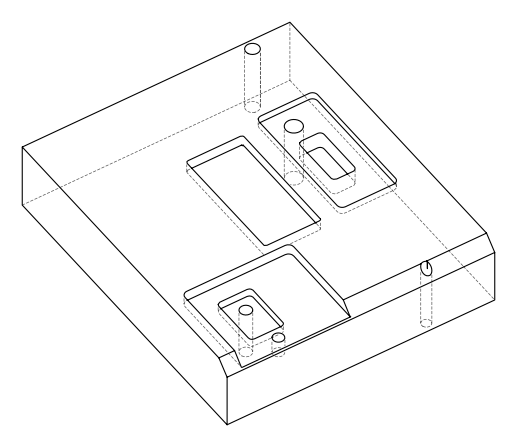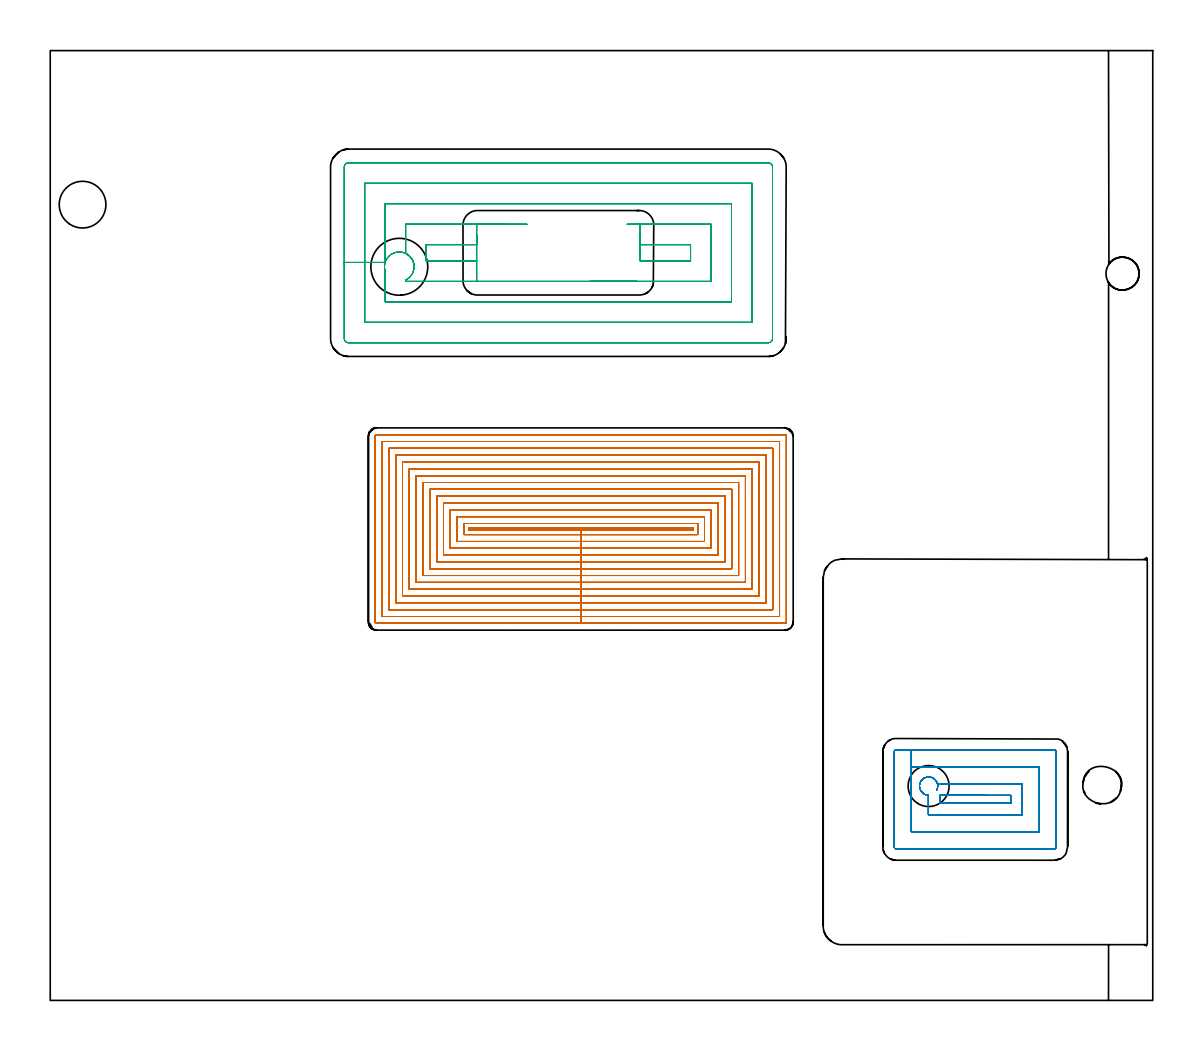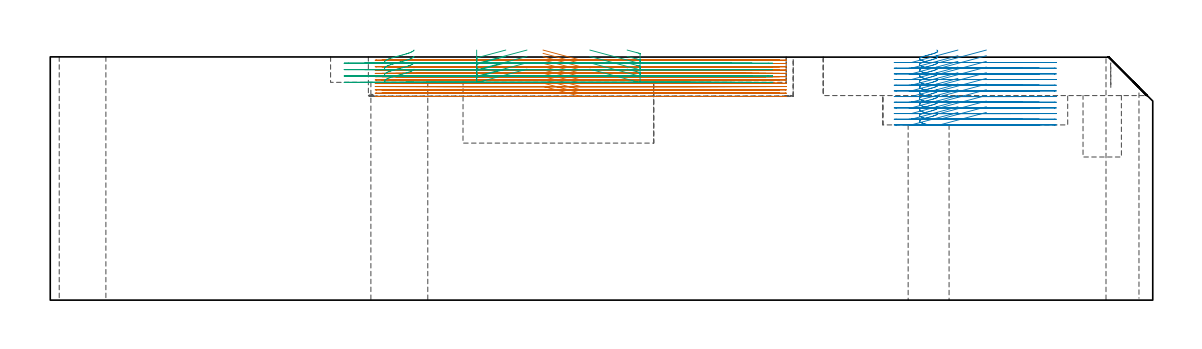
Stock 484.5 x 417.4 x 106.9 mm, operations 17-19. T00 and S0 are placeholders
(PLAN: 20 operations, 17 tool changes, 231.7 min)
(1 SPOT_DRILL | STEP1HOLE_1 | NXT0321_9005460120000 | 0.03 min | 2 mm3)
(2 SPOT_DRILL_1 | STEP1HOLE_2 | NXT0321_9005460120000 | 0.05 min | 182 mm3)
(3 SPOT_DRILL_2 | STEP1POCKET | NXT0321_9005460120000 | 0.03 min | 1841 mm3)
(4 INDEXABLE_INSERT_DRILL_THROUGH_HOLE_FROM_SOLID | STEP1HOLE | NXT0302_021 | 0.4 min | 52409 mm3)
(5 DRILL_BLIND_HOLE_INTO_CENTER | STEP1HOLE_1 | NXT0301_030 | 0.05 min | 216 mm3)
(6 GUN_DRILL_THROUGH_HOLE | STEP1HOLE_1 | UGT0307_001 | 0.51 min | 1904 mm3)
(7 SPADE_DRILL_TO_ENLARGE_THROUGH_HOLE | STEP1HOLE_1 | UGT0306_005 | 0.46 min | 15466 mm3)
(8 DRILL_BLIND_HOLE_INTO_CENTER_1 | STEP1HOLE_2 | NXT0301_058 | 0.06 min | 585 mm3)
(9 GUN_DRILL_THROUGH_HOLE_1 | STEP1HOLE_2 | UGT0307_005 | 0.52 min | 5085 mm3)
(10 DRILL_TO_ENLARGE_THROUGH_HOLE | STEP1HOLE_2 | NXT0301_101 | 0.45 min | 8279 mm3)
(11 DRILL_TO_ENLARGE_THROUGH_HOLE_1 | STEP1HOLE_2 | UGT0301_050 | 0.47 min | 21081 mm3)
(12 INDEXABLE_INSERT_DRILL_THROUGH_HOLE_FROM_SOLID_1 | STEP1HOLE_3 | NXT0302_007 | 0.33 min | 27146 mm3)
(13 DRILL_BLIND_HOLE_INTO_CENTER_2 | STEP1POCKET | NXT0301_128 | 0.12 min | 2990 mm3)
(14 MILL_ROUGH_BLIND_HOLE_CONTOUR | STEP1POCKET | NXT0201_013 | Spiral | 0.88 min | 5017 mm3)
(15 AREA_MILL | FG_CHAMFER_SURFACE | UGT0205_001 | 15.93 min | 71879 mm3)
(16 MILL_RECTANGULAR_POCKET | POCKET_RECTANGULAR_STRAIGHT | NXT0201_013 | Follow Part, ap 2.5, ae 75% | 15.98 min | 116583 mm3)
(17 MILL_RECTANGULAR_POCKET_1 | POCKET_RECTANGULAR_STRAIGHT_1 | UGT0201_084 | Follow Part, ap 1.5, ae 75% | 131.37 min | 288482 mm3)
(18 MILL_RECTANGULAR_POCKET_2 | POCKET_RECTANGULAR_STRAIGHT_2 | NXT0201_013 | Follow Part, ap 2.5, ae 75% | 16.98 min | 121421 mm3)
(19 MILL_RECTANGULAR_POCKET_3 | POCKET_RECTANGULAR_STRAIGHT_3 | NXT0201_011 | Follow Part, ap 3, ae 75% | 16.3 min | 163762 mm3)
(20 MILL_SLOT | SLOT_PARTIAL_RECTANGULAR | UGT0201_133 | Follow Part, ap 3.75, ae 75% | 30.75 min | 313902 mm3)
(TOOL NXT0321_9005460120000 | NC Spot Drill, 142deg, 12mm, Carbide, Uncoated | D12 PA142 FL30 Z2)
(TOOL NXT0302_021 | Index. Insert Drill 25mm [880-D2500L25-05] | D25 PA176 FL125 Z2)
(TOOL NXT0301_030 | Carbide Drill 5.9mm [860.1-0590-018A1-MM 2214] | D5.9 PA140 FL28 Z2)
(TOOL UGT0307_001 | Gun Drill 5 mm | D5 PA130 FL24 Z1)
(TOOL UGT0306_005 | Spade Drill 14.5mm | D14.5 PA132 FL10 Z2)
(TOOL NXT0301_058 | Carbide Drill 8.7mm [860.1-0870-026A1-MM 2214] | D8.7 PA140 FL47 Z2)
(TOOL UGT0307_005 | Gun Drill 8.3 mm | D8.3 PA130 FL24 Z1)
(TOOL NXT0301_101 | Carbide Drill 13mm [860.1-1300-104A1-MM 2214] | D13 PA140 FL123 Z2)
(TOOL UGT0301_050 | Twist Drill 20.5 mm | D20.5 PA118 FL145 Z2)
(TOOL NXT0302_007 | Index. Insert Drill 18mm [880-D1800L25-05] | D18 PA176 FL90 Z2)
(TOOL NXT0301_128 | Carbide Drill 12mm [861.1-1200-036A1-GP GC34] | D12 PA150 FL37.4 Z2)
(TOOL NXT0201_013 | ENDMILL 10mm | D10 FL30 Z4)
(TOOL UGT0205_001 | Chamfer Mill 20 x 3 x 45 deg. | D20 FL50 Z2)
(TOOL UGT0201_084 | End mill 6 mm | D6 R1 FL30 Z4)
(TOOL NXT0201_011 | ENDMILL 12mm [2P460-1200-NA 1630] | D12 FL38 Z6)
(TOOL UGT0201_133 | Carbide End Mill 15.0 | D15 FL30 Z4)
(OP 17 MILL_RECTANGULAR_POCKET_1)
G17 G21 G94 G90
T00 M6
G54
G17 G0 G90 X216.542 Y206.7 S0 M3
G43 Z116.9 H0
Z109.9
G94 G1 X233.15 Z105.45 F250.
X282.5 F500.
Y207.6
X183.8
Y206.7
X233.15
Y204.7
X284.5
Y209.6
X181.8
Y204.7
X233.15
Y201.7
X287.5
Y212.6
X178.8
Y201.7
X233.15
Y198.7
X290.5
Y215.6
X175.8
Y198.7
X233.15
Y195.7
X293.5
Y218.6
X172.8
Y195.7
X233.15
Y192.7
X296.5
Y221.6
X169.8
Y192.7
X233.15
Y189.7
X299.5
Y224.6
X166.8
Y189.7
X233.15
Y186.7
X302.5
Y227.6
X163.8
Y186.7
X233.15
Y183.7
X305.5
Y230.6
X160.8
Y183.7
X233.15
Y180.7
X308.5
Y233.6
X157.8
Y180.7
X233.15
Y177.7
X311.5
Y236.6
X154.8
Y177.7
X233.15
Y174.7
X314.5
Y239.6
X151.8
Y174.7
X233.15
Y171.7
X317.5
Y242.6
X148.8
Y171.7
X233.15
Y168.7
X320.5
Y245.6
X145.8
Y168.7
X233.15
Y165.7
X323.
G3 X323.5 Y166.2 R0.5
G1 Y248.1
G3 X323. Y248.6 R0.5
G1 X143.3
G3 X142.8 Y248.1 R0.5
G1 Y166.2
G3 X143.3 Y165.7 R0.5
G1 X233.15
X234.15
G0 X216.542 Y206.7 Z108.45
G1 X233.15 Z104. F250.
X282.5 F500.
Y207.6
X183.8
Y206.7
X233.15
Y204.7
X284.5
Y209.6
X181.8
Y204.7
X233.15
Y201.7
X287.5
Y212.6
X178.8
Y201.7
X233.15
Y198.7
X290.5
Y215.6
X175.8
Y198.7
X233.15
Y195.7
X293.5
Y218.6
X172.8
Y195.7
X233.15
Y192.7
X296.5
Y221.6
X169.8
Y192.7
X233.15
Y189.7
X299.5
Y224.6
X166.8
Y189.7
X233.15
Y186.7
X302.5
Y227.6
X163.8
Y186.7
X233.15
Y183.7
X305.5
Y230.6
X160.8
Y183.7
X233.15
Y180.7
X308.5
Y233.6
X157.8
Y180.7
X233.15
Y177.7
X311.5
Y236.6
X154.8
Y177.7
X233.15
Y174.7
X314.5
Y239.6
X151.8
Y174.7
X233.15
Y171.7
X317.5
Y242.6
X148.8
Y171.7
X233.15
Y168.7
X320.5
Y245.6
X145.8
Y168.7
X233.15
Y165.7
X323.
G3 X323.5 Y166.2 R0.5
G1 Y248.1
G3 X323. Y248.6 R0.5
G1 X143.3
G3 X142.8 Y248.1 R0.5
G1 Y166.2
G3 X143.3 Y165.7 R0.5
G1 X233.15
X234.15
G0 X216.542 Y206.7 Z107.
G1 X233.15 Z102.55 F250.
X282.5 F500.
Y207.6
X183.8
Y206.7
X233.15
Y204.7
X284.5
Y209.6
X181.8
Y204.7
X233.15
Y201.7
X287.5
Y212.6
X178.8
Y201.7
X233.15
Y198.7
X290.5
Y215.6
X175.8
Y198.7
X233.15
Y195.7
X293.5
Y218.6
X172.8
Y195.7
X233.15
Y192.7
X296.5
Y221.6
X169.8
Y192.7
X233.15
Y189.7
X299.5
Y224.6
X166.8
Y189.7
X233.15
Y186.7
X302.5
Y227.6
X163.8
Y186.7
X233.15
Y183.7
X305.5
Y230.6
X160.8
Y183.7
X233.15
Y180.7
X308.5
Y233.6
X157.8
Y180.7
X233.15
Y177.7
X311.5
Y236.6
X154.8
Y177.7
X233.15
Y174.7
X314.5
Y239.6
X151.8
Y174.7
X233.15
Y171.7
X317.5
Y242.6
X148.8
Y171.7
X233.15
Y168.7
X320.5
Y245.6
X145.8
Y168.7
X233.15
Y165.7
X323.
G3 X323.5 Y166.2 R0.5
G1 Y248.1
G3 X323. Y248.6 R0.5
G1 X143.3
G3 X142.8 Y248.1 R0.5
G1 Y166.2
G3 X143.3 Y165.7 R0.5
G1 X233.15
X234.15
G0 X216.542 Y206.7 Z105.55
G1 X233.15 Z101.1 F250.
X282.5 F500.
Y207.6
X183.8
Y206.7
X233.15
Y204.7
X284.5
Y209.6
X181.8
Y204.7
X233.15
Y201.7
X287.5
Y212.6
X178.8
Y201.7
X233.15
Y198.7
X290.5
Y215.6
X175.8
Y198.7
X233.15
Y195.7
X293.5
Y218.6
X172.8
Y195.7
X233.15
Y192.7
X296.5
Y221.6
X169.8
Y192.7
X233.15
Y189.7
X299.5
Y224.6
X166.8
Y189.7
X233.15
Y186.7
X302.5
Y227.6
X163.8
Y186.7
X233.15
Y183.7
X305.5
Y230.6
X160.8
Y183.7
X233.15
Y180.7
X308.5
Y233.6
X157.8
Y180.7
X233.15
Y177.7
X311.5
Y236.6
X154.8
Y177.7
X233.15
Y174.7
X314.5
Y239.6
X151.8
Y174.7
X233.15
Y171.7
X317.5
Y242.6
X148.8
Y171.7
X233.15
Y168.7
X320.5
Y245.6
X145.8
Y168.7
X233.15
Y165.7
X323.
G3 X323.5 Y166.2 R0.5
G1 Y248.1
G3 X323. Y248.6 R0.5
G1 X143.3
G3 X142.8 Y248.1 R0.5
G1 Y166.2
G3 X143.3 Y165.7 R0.5
G1 X233.15
X234.15
G0 X216.542 Y206.7 Z104.1
G1 X233.15 Z99.65 F250.
X282.5 F500.
Y207.6
X183.8
Y206.7
X233.15
Y204.7
X284.5
Y209.6
X181.8
Y204.7
X233.15
Y201.7
X287.5
Y212.6
X178.8
Y201.7
X233.15
Y198.7
X290.5
Y215.6
X175.8
Y198.7
X233.15
Y195.7
X293.5
Y218.6
X172.8
Y195.7
X233.15
Y192.7
X296.5
Y221.6
X169.8
Y192.7
X233.15
Y189.7
X299.5
Y224.6
X166.8
Y189.7
X233.15
Y186.7
X302.5
Y227.6
X163.8
Y186.7
X233.15
Y183.7
X305.5
Y230.6
X160.8
Y183.7
X233.15
Y180.7
X308.5
Y233.6
X157.8
Y180.7
X233.15
Y177.7
X311.5
Y236.6
X154.8
Y177.7
X233.15
Y174.7
X314.5
Y239.6
X151.8
Y174.7
X233.15
Y171.7
X317.5
Y242.6
X148.8
Y171.7
X233.15
Y168.7
X320.5
Y245.6
X145.8
Y168.7
X233.15
Y165.7
X323.
G3 X323.5 Y166.2 R0.5
G1 Y248.1
G3 X323. Y248.6 R0.5
G1 X143.3
G3 X142.8 Y248.1 R0.5
G1 Y166.2
G3 X143.3 Y165.7 R0.5
G1 X233.15
X234.15
G0 X216.542 Y206.7 Z102.65
G1 X233.15 Z98.2 F250.
X282.5 F500.
Y207.6
X183.8
Y206.7
X233.15
Y204.7
X284.5
Y209.6
X181.8
Y204.7
X233.15
Y201.7
X287.5
Y212.6
X178.8
Y201.7
X233.15
Y198.7
X290.5
Y215.6
X175.8
Y198.7
X233.15
Y195.7
X293.5
Y218.6
X172.8
Y195.7
X233.15
Y192.7
X296.5
Y221.6
X169.8
Y192.7
X233.15
Y189.7
X299.5
Y224.6
X166.8
Y189.7
X233.15
Y186.7
X302.5
Y227.6
X163.8
Y186.7
X233.15
Y183.7
X305.5
Y230.6
X160.8
Y183.7
X233.15
Y180.7
X308.5
Y233.6
X157.8
Y180.7
X233.15
Y177.7
X311.5
Y236.6
X154.8
Y177.7
X233.15
Y174.7
X314.5
Y239.6
X151.8
Y174.7
X233.15
Y171.7
X317.5
Y242.6
X148.8
Y171.7
X233.15
Y168.7
X320.5
Y245.6
X145.8
Y168.7
X233.15
Y165.7
X323.
G3 X323.5 Y166.2 R0.5
G1 Y248.1
G3 X323. Y248.6 R0.5
G1 X143.3
G3 X142.8 Y248.1 R0.5
G1 Y166.2
G3 X143.3 Y165.7 R0.5
G1 X233.15
X234.15
G0 X216.542 Y206.7 Z101.2
G1 X233.15 Z96.75 F250.
X282.5 F500.
Y207.6
X183.8
Y206.7
X233.15
Y204.7
X284.5
Y209.6
X181.8
Y204.7
X233.15
Y201.7
X287.5
Y212.6
X178.8
Y201.7
X233.15
Y198.7
X290.5
Y215.6
X175.8
Y198.7
X233.15
Y195.7
X293.5
Y218.6
X172.8
Y195.7
X233.15
Y192.7
X296.5
Y221.6
X169.8
Y192.7
X233.15
Y189.7
X299.5
Y224.6
X166.8
Y189.7
X233.15
Y186.7
X302.5
Y227.6
X163.8
Y186.7
X233.15
Y183.7
X305.5
Y230.6
X160.8
Y183.7
X233.15
Y180.7
X308.5
Y233.6
X157.8
Y180.7
X233.15
Y177.7
X311.5
Y236.6
X154.8
Y177.7
X233.15
Y174.7
X314.5
Y239.6
X151.8
Y174.7
X233.15
Y171.7
X317.5
Y242.6
X148.8
Y171.7
X233.15
Y168.7
X320.5
Y245.6
X145.8
Y168.7
X233.15
Y165.7
X323.
G3 X323.5 Y166.2 R0.5
G1 Y248.1
G3 X323. Y248.6 R0.5
G1 X143.3
G3 X142.8 Y248.1 R0.5
G1 Y166.2
G3 X143.3 Y165.7 R0.5
G1 X233.15
X234.15
G0 X216.542 Y206.7 Z99.75
G1 X233.15 Z95.3 F250.
X282.5 F500.
Y207.6
X183.8
Y206.7
X233.15
Y204.7
X284.5
Y209.6
X181.8
Y204.7
X233.15
Y201.7
X287.5
Y212.6
X178.8
Y201.7
X233.15
Y198.7
X290.5
Y215.6
X175.8
Y198.7
X233.15
Y195.7
X293.5
Y218.6
X172.8
Y195.7
X233.15
Y192.7
X296.5
Y221.6
X169.8
Y192.7
X233.15
Y189.7
X299.5
Y224.6
X166.8
Y189.7
X233.15
Y186.7
X302.5
Y227.6
X163.8
Y186.7
X233.15
Y183.7
X305.5
Y230.6
X160.8
Y183.7
X233.15
Y180.7
X308.5
Y233.6
X157.8
Y180.7
X233.15
Y177.7
X311.5
Y236.6
X154.8
Y177.7
X233.15
Y174.7
X314.5
Y239.6
X151.8
Y174.7
X233.15
Y171.7
X317.5
Y242.6
X148.8
Y171.7
X233.15
Y168.7
X320.5
Y245.6
X145.8
Y168.7
X233.15
Y165.7
X323.
G3 X323.5 Y166.2 R0.5
G1 Y248.1
G3 X323. Y248.6 R0.5
G1 X143.3
G3 X142.8 Y248.1 R0.5
G1 Y166.2
G3 X143.3 Y165.7 R0.5
G1 X233.15
X234.15
G0 X216.542 Y206.7 Z98.3
G1 X233.15 Z93.85 F250.
X282.5 F500.
Y207.6
X183.8
Y206.7
X233.15
Y204.7
X284.5
Y209.6
X181.8
Y204.7
X233.15
Y201.7
X287.5
Y212.6
X178.8
Y201.7
X233.15
Y198.7
X290.5
Y215.6
X175.8
Y198.7
X233.15
Y195.7
X293.5
Y218.6
X172.8
Y195.7
X233.15
Y192.7
X296.5
Y221.6
X169.8
Y192.7
X233.15
Y189.7
X299.5
Y224.6
X166.8
Y189.7
X233.15
Y186.7
X302.5
Y227.6
X163.8
Y186.7
X233.15
Y183.7
X305.5
Y230.6
X160.8
Y183.7
X233.15
Y180.7
X308.5
Y233.6
X157.8
Y180.7
X233.15
Y177.7
X311.5
Y236.6
X154.8
Y177.7
X233.15
Y174.7
X314.5
Y239.6
X151.8
Y174.7
X233.15
Y171.7
X317.5
Y242.6
X148.8
Y171.7
X233.15
Y168.7
X320.5
Y245.6
X145.8
Y168.7
X233.15
Y165.7
X323.
G3 X323.5 Y166.2 R0.5
G1 Y248.1
G3 X323. Y248.6 R0.5
G1 X143.3
G3 X142.8 Y248.1 R0.5
G1 Y166.2
G3 X143.3 Y165.7 R0.5
G1 X233.15
X234.15
G0 X216.542 Y206.7 Z96.85
G1 X233.15 Z92.4 F250.
X282.5 F500.
Y207.6
X183.8
Y206.7
X233.15
Y204.7
X284.5
Y209.6
X181.8
Y204.7
X233.15
Y201.7
X287.5
Y212.6
X178.8
Y201.7
X233.15
Y198.7
X290.5
Y215.6
X175.8
Y198.7
X233.15
Y195.7
X293.5
Y218.6
X172.8
Y195.7
X233.15
Y192.7
X296.5
Y221.6
X169.8
Y192.7
X233.15
Y189.7
X299.5
Y224.6
X166.8
Y189.7
X233.15
Y186.7
X302.5
Y227.6
X163.8
Y186.7
X233.15
Y183.7
X305.5
Y230.6
X160.8
Y183.7
X233.15
Y180.7
X308.5
Y233.6
X157.8
Y180.7
X233.15
Y177.7
X311.5
Y236.6
X154.8
Y177.7
X233.15
Y174.7
X314.5
Y239.6
X151.8
Y174.7
X233.15
Y171.7
X317.5
Y242.6
X148.8
Y171.7
X233.15
Y168.7
X320.5
Y245.6
X145.8
Y168.7
X233.15
Y165.7
X323.
G3 X323.5 Y166.2 R0.5
G1 Y248.1
G3 X323. Y248.6 R0.5
G1 X143.3
G3 X142.8 Y248.1 R0.5
G1 Y166.2
G3 X143.3 Y165.7 R0.5
G1 X233.15
X234.15
G0 X216.542 Y206.7 Z95.4
G1 X233.15 Z90.95 F250.
X282.5 F500.
Y207.6
X183.8
Y206.7
X233.15
Y204.7
X284.5
Y209.6
X181.8
Y204.7
X233.15
Y201.7
X287.5
Y212.6
X178.8
Y201.7
X233.15
Y198.7
X290.5
Y215.6
X175.8
Y198.7
X233.15
Y195.7
X293.5
Y218.6
X172.8
Y195.7
X233.15
Y192.7
X296.5
Y221.6
X169.8
Y192.7
X233.15
Y189.7
X299.5
Y224.6
X166.8
Y189.7
X233.15
Y186.7
X302.5
Y227.6
X163.8
Y186.7
X233.15
Y183.7
X305.5
Y230.6
X160.8
Y183.7
X233.15
Y180.7
X308.5
Y233.6
X157.8
Y180.7
X233.15
Y177.7
X311.5
Y236.6
X154.8
Y177.7
X233.15
Y174.7
X314.5
Y239.6
X151.8
Y174.7
X233.15
Y171.7
X317.5
Y242.6
X148.8
Y171.7
X233.15
Y168.7
X320.5
Y245.6
X145.8
Y168.7
X233.15
Y165.7
X323.
G3 X323.5 Y166.2 R0.5
G1 Y248.1
G3 X323. Y248.6 R0.5
G1 X143.3
G3 X142.8 Y248.1 R0.5
G1 Y166.2
G3 X143.3 Y165.7 R0.5
G1 X233.15
X234.15
G0 X216.542 Y206.7 Z93.95
G1 X233.15 Z89.5 F250.
X282.5 F500.
Y207.6
X183.8
Y206.7
X233.15
Y204.7
X284.5
Y209.6
X181.8
Y204.7
X233.15
Y201.7
X287.5
Y212.6
X178.8
Y201.7
X233.15
Y198.7
X290.5
Y215.6
X175.8
Y198.7
X233.15
Y195.7
X293.5
Y218.6
X172.8
Y195.7
X233.15
Y192.7
X296.5
Y221.6
X169.8
Y192.7
X233.15
Y189.7
X299.5
Y224.6
X166.8
Y189.7
X233.15
Y186.7
X302.5
Y227.6
X163.8
Y186.7
X233.15
Y183.7
X305.5
Y230.6
X160.8
Y183.7
X233.15
Y180.7
X308.5
Y233.6
X157.8
Y180.7
X233.15
Y177.7
X311.5
Y236.6
X154.8
Y177.7
X233.15
Y174.7
X314.5
Y239.6
X151.8
Y174.7
X233.15
Y171.7
X317.5
Y242.6
X148.8
Y171.7
X233.15
Y168.7
X320.5
Y245.6
X145.8
Y168.7
X233.15
Y165.7
X323.
G3 X323.5 Y166.2 R0.5
G1 Y248.1
G3 X323. Y248.6 R0.5
G1 X143.3
G3 X142.8 Y248.1 R0.5
G1 Y166.2
G3 X143.3 Y165.7 R0.5
G1 X233.15
X234.15
G0 Z116.9
M5
M2
(OP 18 MILL_RECTANGULAR_POCKET_2)
G17 G21 G94 G90
T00 M6
G54
G17 G0 G90 X389.599 Y92.491 S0 M3
G43 Z116.9 H0
Z109.9
G94 G1 X389.838 Y93.081 Z109.73 F250.
X389.985 Y93.863 Z109.516
X389.975 Y94.659 Z109.303
X389.809 Y95.438 Z109.09
X389.704 Y95.701 Z109.014
X389.421 Y96.266 Z108.844
X389.274 Y96.508 Z108.769
X388.845 Y97.019 Z108.59
X388.338 Y97.452 Z108.411
X388.097 Y97.601 Z108.335
X387.518 Y97.898 Z108.161
X387.254 Y98.004 Z108.085
X386.596 Y98.156 Z107.904
X385.922 Y98.196 Z107.723
X385.25 Y98.125 Z107.542
X384.6 Y97.943 Z107.361
X383.989 Y97.655 Z107.18
X383.753 Y97.496 Z107.104
X383.252 Y97.098 Z106.932
X382.856 Y96.66 Z106.774
X382.493 Y96.117 Z106.599
X382.451 Y96.04 Z106.575
X382.349 Y95.824 Z106.511
X382.235 Y95.562 Z106.435
X382.051 Y94.836 Z106.234
X382.003 Y94.088 Z106.033
X382.094 Y93.344 Z105.833
X382.319 Y92.63 Z105.632
X382.448 Y92.375 Z105.555
X382.783 Y91.83 Z105.384
X382.952 Y91.601 Z105.308
X383.431 Y91.126 Z105.127
X383.662 Y90.959 Z105.051
X384.231 Y90.618 Z104.873
X384.574 Y90.47 Z104.773
X384.839 Y90.369 Z104.697
X385.617 Y90.217 Z104.484
X385.9 Y90.211 Z104.408
Y81.6 F500.
X427.1
Y95.1
X389.891
G0 X411.395 Y90.1 Z109.9
G1 X390.9 Z104.408 F250.
Y86.6 F500.
X422.1
Y90.1
X390.9
Y89.1
G0 X398.895 Y102.6 Z109.9
G1 X378.4 Z104.408 F250.
Y74.1 F500.
X434.6
Y102.6
X378.4
Y110.1
X371.7
G3 X370.9 Y109.3 R0.8
G1 Y67.4
G3 X371.7 Y66.6 R0.8
G1 X441.3
G3 X442.1 Y67.4 R0.8
G1 Y109.3
G3 X441.3 Y110.1 R0.8
G1 X378.4
X377.4
G0 X389.599 Y92.491 Z107.408
G1 X389.838 Y93.081 Z107.238 F250.
X389.985 Y93.863 Z107.025
X389.975 Y94.659 Z106.811
X389.809 Y95.438 Z106.598
X389.704 Y95.701 Z106.522
X389.421 Y96.266 Z106.353
X389.274 Y96.508 Z106.277
X388.845 Y97.019 Z106.098
X388.338 Y97.452 Z105.919
X388.097 Y97.601 Z105.843
X387.518 Y97.898 Z105.669
X387.254 Y98.004 Z105.593
X386.596 Y98.156 Z105.412
X385.922 Y98.196 Z105.231
X385.25 Y98.125 Z105.05
X384.6 Y97.943 Z104.869
X383.989 Y97.655 Z104.688
X383.753 Y97.496 Z104.612
X383.252 Y97.098 Z104.44
X382.856 Y96.66 Z104.282
X382.493 Y96.117 Z104.107
X382.451 Y96.04 Z104.084
X382.349 Y95.824 Z104.02
X382.235 Y95.562 Z103.943
X382.051 Y94.836 Z103.743
X382.003 Y94.088 Z103.542
X382.094 Y93.344 Z103.341
X382.319 Y92.63 Z103.14
X382.448 Y92.375 Z103.064
X382.783 Y91.83 Z102.892
X382.952 Y91.601 Z102.816
X383.431 Y91.126 Z102.635
X383.662 Y90.959 Z102.559
X384.231 Y90.618 Z102.381
X384.574 Y90.47 Z102.281
X384.839 Y90.369 Z102.205
X385.617 Y90.217 Z101.993
X385.9 Y90.211 Z101.917
Y81.6 F500.
X427.1
Y95.1
X389.891
G0 X411.395 Y90.1 Z107.408
G1 X390.9 Z101.917 F250.
Y86.6 F500.
X422.1
Y90.1
X390.9
Y89.1
G0 X398.895 Y102.6 Z107.408
G1 X378.4 Z101.917 F250.
Y74.1 F500.
X434.6
Y102.6
X378.4
Y110.1
X371.7
G3 X370.9 Y109.3 R0.8
G1 Y67.4
G3 X371.7 Y66.6 R0.8
G1 X441.3
G3 X442.1 Y67.4 R0.8
G1 Y109.3
G3 X441.3 Y110.1 R0.8
G1 X378.4
X377.4
G0 X389.599 Y92.491 Z104.917
G1 X389.838 Y93.081 Z104.746 F250.
X389.985 Y93.863 Z104.533
X389.975 Y94.659 Z104.32
X389.809 Y95.438 Z104.106
X389.704 Y95.701 Z104.03
X389.421 Y96.266 Z103.861
X389.274 Y96.508 Z103.785
X388.845 Y97.019 Z103.606
X388.338 Y97.452 Z103.428
X388.097 Y97.601 Z103.352
X387.518 Y97.898 Z103.178
X387.254 Y98.004 Z103.101
X386.596 Y98.156 Z102.92
X385.922 Y98.196 Z102.739
X385.25 Y98.125 Z102.558
X384.6 Y97.943 Z102.377
X383.989 Y97.655 Z102.196
X383.753 Y97.496 Z102.12
X383.252 Y97.098 Z101.949
X382.856 Y96.66 Z101.791
X382.493 Y96.117 Z101.616
X382.451 Y96.04 Z101.592
X382.349 Y95.824 Z101.528
X382.235 Y95.562 Z101.452
X382.051 Y94.836 Z101.251
X382.003 Y94.088 Z101.05
X382.094 Y93.344 Z100.849
X382.319 Y92.63 Z100.648
X382.448 Y92.375 Z100.572
X382.783 Y91.83 Z100.401
X382.952 Y91.601 Z100.324
X383.431 Y91.126 Z100.143
X383.662 Y90.959 Z100.067
X384.231 Y90.618 Z99.889
X384.574 Y90.47 Z99.789
X384.839 Y90.369 Z99.713
X385.617 Y90.217 Z99.501
X385.9 Y90.211 Z99.425
Y81.6 F500.
X427.1
Y95.1
X389.891
G0 X411.395 Y90.1 Z104.917
G1 X390.9 Z99.425 F250.
Y86.6 F500.
X422.1
Y90.1
X390.9
Y89.1
G0 X398.895 Y102.6 Z104.917
G1 X378.4 Z99.425 F250.
Y74.1 F500.
X434.6
Y102.6
X378.4
Y110.1
X371.7
G3 X370.9 Y109.3 R0.8
G1 Y67.4
G3 X371.7 Y66.6 R0.8
G1 X441.3
G3 X442.1 Y67.4 R0.8
G1 Y109.3
G3 X441.3 Y110.1 R0.8
G1 X378.4
X377.4
G0 X389.599 Y92.491 Z102.425
G1 X389.838 Y93.081 Z102.255 F250.
X389.985 Y93.863 Z102.041
X389.975 Y94.659 Z101.828
X389.809 Y95.438 Z101.615
X389.704 Y95.701 Z101.539
X389.421 Y96.266 Z101.369
X389.274 Y96.508 Z101.294
X388.845 Y97.019 Z101.115
X388.338 Y97.452 Z100.936
X388.097 Y97.601 Z100.86
X387.518 Y97.898 Z100.686
X387.254 Y98.004 Z100.61
X386.596 Y98.156 Z100.429
X385.922 Y98.196 Z100.248
X385.25 Y98.125 Z100.067
X384.6 Y97.943 Z99.886
X383.989 Y97.655 Z99.705
X383.753 Y97.496 Z99.629
X383.252 Y97.098 Z99.457
X382.856 Y96.66 Z99.299
X382.493 Y96.117 Z99.124
X382.451 Y96.04 Z99.1
X382.349 Y95.824 Z99.036
X382.235 Y95.562 Z98.96
X382.051 Y94.836 Z98.759
X382.003 Y94.088 Z98.558
X382.094 Y93.344 Z98.358
X382.319 Y92.63 Z98.157
X382.448 Y92.375 Z98.08
X382.783 Y91.83 Z97.909
X382.952 Y91.601 Z97.833
X383.431 Y91.126 Z97.652
X383.662 Y90.959 Z97.576
X384.231 Y90.618 Z97.398
X384.574 Y90.47 Z97.298
X384.839 Y90.369 Z97.222
X385.617 Y90.217 Z97.009
X385.9 Y90.211 Z96.933
Y81.6 F500.
X427.1
Y95.1
X389.891
G0 X411.395 Y90.1 Z102.425
G1 X390.9 Z96.933 F250.
Y86.6 F500.
X422.1
Y90.1
X390.9
Y89.1
G0 X398.895 Y102.6 Z102.425
G1 X378.4 Z96.933 F250.
Y74.1 F500.
X434.6
Y102.6
X378.4
Y110.1
X371.7
G3 X370.9 Y109.3 R0.8
G1 Y67.4
G3 X371.7 Y66.6 R0.8
G1 X441.3
G3 X442.1 Y67.4 R0.8
G1 Y109.3
G3 X441.3 Y110.1 R0.8
G1 X378.4
X377.4
G0 X389.6 Y92.494 Z99.933
G1 X389.834 Y93.068 Z99.767 F250.
X389.983 Y93.843 Z99.556
X389.978 Y94.633 Z99.344
X389.928 Y94.912 Z99.268
X389.879 Y95.191 Z99.192
X389.809 Y95.438 Z99.124
X389.704 Y95.701 Z99.048
X389.421 Y96.266 Z98.878
X389.274 Y96.508 Z98.802
X388.845 Y97.019 Z98.624
X388.338 Y97.452 Z98.445
X388.097 Y97.601 Z98.369
X387.518 Y97.898 Z98.195
X387.254 Y98.004 Z98.118
X386.596 Y98.156 Z97.937
X385.922 Y98.196 Z97.756
X385.25 Y98.125 Z97.576
X384.6 Y97.943 Z97.395
X383.989 Y97.655 Z97.214
X383.753 Y97.496 Z97.137
X383.252 Y97.098 Z96.966
X382.859 Y96.664 Z96.809
X382.492 Y96.115 Z96.632
X382.451 Y96.04 Z96.609
X382.349 Y95.824 Z96.545
X382.245 Y95.585 Z96.475
X382.173 Y95.335 Z96.406
X382.093 Y95.061 Z96.329
X382.009 Y94.448 Z96.163
X382.019 Y93.83 Z95.998
X382.123 Y93.221 Z95.832
X382.318 Y92.634 Z95.666
X382.446 Y92.379 Z95.59
X382.783 Y91.828 Z95.417
X382.953 Y91.6 Z95.341
X383.08 Y91.458 Z95.29
X383.288 Y91.265 Z95.214
X383.466 Y91.101 Z95.149
X383.662 Y90.959 Z95.084
X384.226 Y90.62 Z94.908
X384.577 Y90.469 Z94.805
X384.799 Y90.385 Z94.742
X385.03 Y90.327 Z94.678
X385.305 Y90.259 Z94.602
X385.617 Y90.217 Z94.518
X385.9 Y90.211 Z94.442
Y81.6 F500.
X427.1
Y95.1
X389.891
G0 X411.395 Y90.1 Z99.933
G1 X390.9 Z94.442 F250.
Y86.6 F500.
X422.1
Y90.1
X390.9
Y89.1
G0 X398.895 Y102.6 Z99.933
G1 X378.4 Z94.442 F250.
Y74.1 F500.
X434.6
Y102.6
X378.4
Y110.1
X371.7
G3 X370.9 Y109.3 R0.8
G1 Y67.4
G3 X371.7 Y66.6 R0.8
G1 X441.3
G3 X442.1 Y67.4 R0.8
G1 Y109.3
G3 X441.3 Y110.1 R0.8
G1 X378.4
X377.4
G0 X389.6 Y92.494 Z97.442
G1 X389.83 Y93.054 Z97.279 F250.
X389.981 Y93.822 Z97.07
Y94.604 Z96.86
X389.933 Y94.884 Z96.784
X389.886 Y95.163 Z96.708
X389.809 Y95.438 Z96.632
X389.704 Y95.701 Z96.556
X389.421 Y96.266 Z96.387
X389.274 Y96.508 Z96.311
X388.845 Y97.019 Z96.132
X388.338 Y97.452 Z95.953
X388.097 Y97.601 Z95.877
X387.518 Y97.898 Z95.703
X387.254 Y98.004 Z95.627
X386.596 Y98.156 Z95.446
X385.922 Y98.196 Z95.265
X385.25 Y98.125 Z95.084
X384.6 Y97.943 Z94.903
X383.989 Y97.655 Z94.722
X383.753 Y97.496 Z94.646
X383.252 Y97.098 Z94.474
X382.859 Y96.664 Z94.317
X382.492 Y96.115 Z94.14
X382.451 Y96.04 Z94.117
X382.349 Y95.824 Z94.053
X382.245 Y95.585 Z93.984
X382.173 Y95.335 Z93.914
X382.093 Y95.062 Z93.838
X382.009 Y94.449 Z93.672
X382.019 Y93.83 Z93.506
X382.123 Y93.221 Z93.34
X382.318 Y92.634 Z93.175
X382.446 Y92.379 Z93.098
X382.783 Y91.828 Z92.925
X382.953 Y91.6 Z92.849
X383.099 Y91.438 Z92.791
X383.309 Y91.246 Z92.714
X383.477 Y91.093 Z92.653
X383.662 Y90.959 Z92.592
X384.226 Y90.62 Z92.416
X384.577 Y90.469 Z92.314
X384.799 Y90.385 Z92.25
X385.03 Y90.327 Z92.186
X385.305 Y90.259 Z92.11
X385.617 Y90.217 Z92.026
X385.9 Y90.211 Z91.95
Y81.6 F500.
X427.1
Y95.1
X389.891
G0 X411.395 Y90.1 Z97.442
G1 X390.9 Z91.95 F250.
Y86.6 F500.
X422.1
Y90.1
X390.9
Y89.1
G0 X398.895 Y102.6 Z97.442
G1 X378.4 Z91.95 F250.
Y74.1 F500.
X434.6
Y102.6
X378.4
Y110.1
X371.7
G3 X370.9 Y109.3 R0.8
G1 Y67.4
G3 X371.7 Y66.6 R0.8
G1 X441.3
G3 X442.1 Y67.4 R0.8
G1 Y109.3
G3 X441.3 Y110.1 R0.8
G1 X378.4
X377.4
G0 X389.6 Y92.492 Z94.95
G1 X389.836 Y93.074 Z94.782 F250.
X389.984 Y93.852 Z94.57
X389.977 Y94.644 Z94.358
X389.927 Y94.923 Z94.282
X389.876 Y95.202 Z94.206
X389.809 Y95.438 Z94.14
X389.704 Y95.701 Z94.064
X389.421 Y96.266 Z93.895
X389.274 Y96.508 Z93.819
X388.845 Y97.019 Z93.64
X388.338 Y97.452 Z93.461
X388.097 Y97.601 Z93.385
X387.518 Y97.898 Z93.211
X387.254 Y98.004 Z93.135
X386.596 Y98.156 Z92.954
X385.922 Y98.196 Z92.773
X385.25 Y98.125 Z92.592
X384.6 Y97.943 Z92.411
X383.989 Y97.655 Z92.23
X383.753 Y97.496 Z92.154
X383.252 Y97.098 Z91.982
X382.856 Y96.66 Z91.824
X382.493 Y96.117 Z91.649
X382.451 Y96.04 Z91.625
X382.349 Y95.824 Z91.561
X382.235 Y95.562 Z91.485
X382.051 Y94.836 Z91.284
X382.003 Y94.088 Z91.084
X382.094 Y93.344 Z90.883
X382.319 Y92.63 Z90.682
X382.448 Y92.375 Z90.606
X382.783 Y91.83 Z90.434
X382.952 Y91.601 Z90.358
X383.431 Y91.126 Z90.177
X383.662 Y90.959 Z90.101
X384.231 Y90.618 Z89.923
X384.574 Y90.47 Z89.823
X384.793 Y90.387 Z89.76
X385.021 Y90.33 Z89.697
X385.296 Y90.261 Z89.621
X385.617 Y90.217 Z89.534
X385.9 Y90.211 Z89.458
Y81.6 F500.
X427.1
Y95.1
X389.891
G0 X411.395 Y90.1 Z94.95
G1 X390.9 Z89.458 F250.
Y86.6 F500.
X422.1
Y90.1
X390.9
Y89.1
G0 X398.895 Y102.6 Z94.95
G1 X378.4 Z89.458 F250.
Y74.1 F500.
X434.6
Y102.6
X378.4
Y110.1
X371.7
G3 X370.9 Y109.3 R0.8
G1 Y67.4
G3 X371.7 Y66.6 R0.8
G1 X441.3
G3 X442.1 Y67.4 R0.8
G1 Y109.3
G3 X441.3 Y110.1 R0.8
G1 X378.4
X377.4
G0 X389.599 Y92.491 Z92.458
G1 X389.838 Y93.081 Z92.288 F250.
X389.985 Y93.863 Z92.075
X389.975 Y94.659 Z91.861
X389.809 Y95.438 Z91.648
X389.704 Y95.701 Z91.572
X389.421 Y96.266 Z91.403
X389.274 Y96.508 Z91.327
X388.845 Y97.019 Z91.148
X388.338 Y97.452 Z90.969
X388.097 Y97.601 Z90.893
X387.518 Y97.898 Z90.719
X387.254 Y98.004 Z90.643
X386.596 Y98.156 Z90.462
X385.922 Y98.196 Z90.281
X385.25 Y98.125 Z90.1
X384.6 Y97.943 Z89.919
X383.989 Y97.655 Z89.738
X383.753 Y97.496 Z89.662
X383.252 Y97.098 Z89.49
X382.856 Y96.66 Z89.332
X382.493 Y96.117 Z89.157
X382.451 Y96.04 Z89.134
X382.349 Y95.824 Z89.07
X382.235 Y95.562 Z88.993
X382.051 Y94.836 Z88.792
X382.003 Y94.088 Z88.592
X382.094 Y93.344 Z88.391
X382.319 Y92.63 Z88.19
X382.448 Y92.375 Z88.114
X382.783 Y91.83 Z87.942
X382.952 Y91.601 Z87.866
X383.431 Y91.126 Z87.685
X383.662 Y90.959 Z87.609
X384.231 Y90.618 Z87.431
X384.574 Y90.47 Z87.331
X384.839 Y90.369 Z87.255
X385.617 Y90.217 Z87.043
X385.9 Y90.211 Z86.967
Y81.6 F500.
X427.1
Y95.1
X389.891
G0 X411.395 Y90.1 Z92.458
G1 X390.9 Z86.967 F250.
Y86.6 F500.
X422.1
Y90.1
X390.9
Y89.1
G0 X398.895 Y102.6 Z92.458
G1 X378.4 Z86.967 F250.
Y74.1 F500.
X434.6
Y102.6
X378.4
Y110.1
X371.7
G3 X370.9 Y109.3 R0.8
G1 Y67.4
G3 X371.7 Y66.6 R0.8
G1 X441.3
G3 X442.1 Y67.4 R0.8
G1 Y109.3
G3 X441.3 Y110.1 R0.8
G1 X378.4
X377.4
G0 X389.599 Y92.491 Z89.967
G1 X389.838 Y93.081 Z89.796 F250.
X389.985 Y93.863 Z89.583
X389.975 Y94.659 Z89.37
X389.809 Y95.438 Z89.156
X389.704 Y95.701 Z89.08
X389.421 Y96.266 Z88.911
X389.274 Y96.508 Z88.835
X388.845 Y97.019 Z88.656
X388.338 Y97.452 Z88.478
X388.097 Y97.601 Z88.402
X387.518 Y97.898 Z88.228
X387.254 Y98.004 Z88.151
X386.596 Y98.156 Z87.97
X385.922 Y98.196 Z87.789
X385.25 Y98.125 Z87.608
X384.6 Y97.943 Z87.427
X383.989 Y97.655 Z87.246
X383.753 Y97.496 Z87.17
X383.252 Y97.098 Z86.999
X382.856 Y96.66 Z86.841
X382.493 Y96.117 Z86.666
X382.451 Y96.04 Z86.642
X382.349 Y95.824 Z86.578
X382.235 Y95.562 Z86.502
X382.051 Y94.836 Z86.301
X382.003 Y94.088 Z86.1
X382.094 Y93.344 Z85.899
X382.319 Y92.63 Z85.698
X382.448 Y92.375 Z85.622
X382.783 Y91.83 Z85.451
X382.952 Y91.601 Z85.374
X383.431 Y91.126 Z85.193
X383.662 Y90.959 Z85.117
X384.231 Y90.618 Z84.939
X384.574 Y90.47 Z84.839
X384.839 Y90.369 Z84.763
X385.617 Y90.217 Z84.551
X385.9 Y90.211 Z84.475
Y81.6 F500.
X427.1
Y95.1
X389.891
G0 X411.395 Y90.1 Z89.967
G1 X390.9 Z84.475 F250.
Y86.6 F500.
X422.1
Y90.1
X390.9
Y89.1
G0 X398.895 Y102.6 Z89.967
G1 X378.4 Z84.475 F250.
Y74.1 F500.
X434.6
Y102.6
X378.4
Y110.1
X371.7
G3 X370.9 Y109.3 R0.8
G1 Y67.4
G3 X371.7 Y66.6 R0.8
G1 X441.3
G3 X442.1 Y67.4 R0.8
G1 Y109.3
G3 X441.3 Y110.1 R0.8
G1 X378.4
X377.4
G0 X389.599 Y92.491 Z87.475
G1 X389.838 Y93.081 Z87.305 F250.
X389.985 Y93.863 Z87.091
X389.975 Y94.659 Z86.878
X389.809 Y95.438 Z86.665
X389.704 Y95.701 Z86.589
X389.421 Y96.266 Z86.419
X389.274 Y96.508 Z86.343
X388.845 Y97.019 Z86.165
X388.338 Y97.452 Z85.986
X388.097 Y97.601 Z85.91
X387.518 Y97.898 Z85.736
X387.254 Y98.004 Z85.66
X386.596 Y98.156 Z85.479
X385.922 Y98.196 Z85.298
X385.25 Y98.125 Z85.117
X384.6 Y97.943 Z84.936
X383.989 Y97.655 Z84.755
X383.753 Y97.496 Z84.678
X383.252 Y97.098 Z84.507
X382.856 Y96.66 Z84.349
X382.493 Y96.117 Z84.174
X382.451 Y96.04 Z84.15
X382.349 Y95.824 Z84.086
X382.235 Y95.562 Z84.01
X382.051 Y94.836 Z83.809
X382.003 Y94.088 Z83.608
X382.094 Y93.344 Z83.408
X382.319 Y92.63 Z83.207
X382.448 Y92.375 Z83.13
X382.783 Y91.83 Z82.959
X382.952 Y91.601 Z82.883
X383.431 Y91.126 Z82.702
X383.662 Y90.959 Z82.626
X384.231 Y90.618 Z82.448
X384.574 Y90.47 Z82.348
X384.839 Y90.369 Z82.272
X385.617 Y90.217 Z82.059
X385.9 Y90.211 Z81.983
Y81.6 F500.
X427.1
Y95.1
X389.891
G0 X411.395 Y90.1 Z87.475
G1 X390.9 Z81.983 F250.
Y86.6 F500.
X422.1
Y90.1
X390.9
Y89.1
G0 X398.895 Y102.6 Z87.475
G1 X378.4 Z81.983 F250.
Y74.1 F500.
X434.6
Y102.6
X378.4
Y110.1
X371.7
G3 X370.9 Y109.3 R0.8
G1 Y67.4
G3 X371.7 Y66.6 R0.8
G1 X441.3
G3 X442.1 Y67.4 R0.8
G1 Y109.3
G3 X441.3 Y110.1 R0.8
G1 X378.4
X377.4
G0 X389.6 Y92.493 Z84.983
G1 X389.834 Y93.07 Z84.817 F250.
X389.983 Y93.847 Z84.605
X389.977 Y94.638 Z84.393
X389.928 Y94.917 Z84.317
X389.878 Y95.196 Z84.241
X389.809 Y95.438 Z84.173
X389.704 Y95.701 Z84.097
X389.421 Y96.266 Z83.928
X389.274 Y96.508 Z83.852
X388.845 Y97.019 Z83.673
X388.338 Y97.452 Z83.495
X388.097 Y97.601 Z83.419
X387.518 Y97.898 Z83.245
X387.254 Y98.004 Z83.168
X386.596 Y98.156 Z82.987
X385.922 Y98.196 Z82.806
X385.25 Y98.125 Z82.625
X384.6 Y97.943 Z82.444
X383.989 Y97.655 Z82.263
X383.753 Y97.496 Z82.187
X383.252 Y97.098 Z82.016
X382.856 Y96.66 Z81.858
X382.493 Y96.117 Z81.683
X382.451 Y96.04 Z81.659
X382.349 Y95.824 Z81.595
X382.246 Y95.586 Z81.525
X382.173 Y95.337 Z81.456
X382.094 Y95.064 Z81.38
X382.009 Y94.451 Z81.214
X382.019 Y93.832 Z81.048
X382.122 Y93.222 Z80.882
X382.317 Y92.635 Z80.717
X382.445 Y92.381 Z80.64
X382.784 Y91.828 Z80.467
X382.953 Y91.599 Z80.39
X383.081 Y91.456 Z80.339
X383.29 Y91.263 Z80.263
X383.467 Y91.1 Z80.198
X383.662 Y90.959 Z80.134
X384.231 Y90.618 Z79.956
X384.574 Y90.47 Z79.856
X384.839 Y90.369 Z79.78
X385.617 Y90.217 Z79.568
X385.9 Y90.211 Z79.492
Y81.6 F500.
X427.1
Y95.1
X389.891
G0 X411.395 Y90.1 Z84.983
G1 X390.9 Z79.492 F250.
Y86.6 F500.
X422.1
Y90.1
X390.9
Y89.1
G0 X398.895 Y102.6 Z84.983
G1 X378.4 Z79.492 F250.
Y74.1 F500.
X434.6
Y102.6
X378.4
Y110.1
X371.7
G3 X370.9 Y109.3 R0.8
G1 Y67.4
G3 X371.7 Y66.6 R0.8
G1 X441.3
G3 X442.1 Y67.4 R0.8
G1 Y109.3
G3 X441.3 Y110.1 R0.8
G1 X378.4
X377.4
G0 X389.6 Y92.494 Z82.492
G1 X389.834 Y93.067 Z82.326 F250.
X389.983 Y93.843 Z82.114
X389.978 Y94.632 Z81.903
X389.929 Y94.912 Z81.827
X389.879 Y95.191 Z81.751
X389.809 Y95.438 Z81.682
X389.704 Y95.701 Z81.606
X389.421 Y96.266 Z81.437
X389.274 Y96.508 Z81.361
X388.845 Y97.019 Z81.182
X388.338 Y97.452 Z81.003
X388.097 Y97.601 Z80.927
X387.518 Y97.898 Z80.753
X387.254 Y98.004 Z80.677
X386.596 Y98.156 Z80.496
X385.922 Y98.196 Z80.315
X385.25 Y98.125 Z80.134
X384.6 Y97.943 Z79.953
X383.989 Y97.655 Z79.772
X383.753 Y97.496 Z79.696
X383.252 Y97.098 Z79.524
X382.856 Y96.66 Z79.366
X382.493 Y96.117 Z79.191
X382.451 Y96.04 Z79.167
X382.349 Y95.824 Z79.103
X382.246 Y95.586 Z79.034
X382.173 Y95.337 Z78.964
X382.094 Y95.064 Z78.888
X382.009 Y94.451 Z78.722
X382.019 Y93.832 Z78.557
X382.122 Y93.222 Z78.391
X382.317 Y92.635 Z78.225
X382.445 Y92.381 Z78.149
X382.784 Y91.828 Z77.975
X382.953 Y91.599 Z77.899
X383.081 Y91.456 Z77.847
X383.29 Y91.263 Z77.771
X383.467 Y91.1 Z77.707
X383.662 Y90.959 Z77.642
X384.231 Y90.618 Z77.464
X384.574 Y90.47 Z77.364
X384.798 Y90.385 Z77.3
X385.031 Y90.327 Z77.236
X385.306 Y90.259 Z77.16
X385.617 Y90.217 Z77.076
X385.9 Y90.211 Z77.
Y81.6 F500.
X427.1
Y95.1
X389.891
G0 X411.395 Y90.1 Z82.492
G1 X390.9 Z77. F250.
Y86.6 F500.
X422.1
Y90.1
X390.9
Y89.1
G0 X398.895 Y102.6 Z82.492
G1 X378.4 Z77. F250.
Y74.1 F500.
X434.6
Y102.6
X378.4
Y110.1
X371.7
G3 X370.9 Y109.3 R0.8
G1 Y67.4
G3 X371.7 Y66.6 R0.8
G1 X441.3
G3 X442.1 Y67.4 R0.8
G1 Y109.3
G3 X441.3 Y110.1 R0.8
G1 X378.4
X377.4
G0 Z116.9
M5
M2
(OP 19 MILL_RECTANGULAR_POCKET_3)
G17 G21 G94 G90
T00 M6
G54
G17 G0 G90 X253.503 Y341.1 S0 M3
G43 Z116.9 H1
Z109.9
G94 G1 X257.806 Z108.747 F250.
X258.585 Y341.111 Z108.538
X258.905 Y341.091 Z108.453
X258.988 Y341.074 Z108.43
X259.072 Y341.022 Z108.403
X259.113 Y340.985 Z108.388
X259.163 Y340.912 Z108.365
X259.18 Y340.841 Z108.345
X259.208 Y340.631 Z108.288
X259.2 Y340.054 Z108.134
Y325. Z104.1
X281.4 F500.
Y332.1
X259.2
G0 X237.117 Y316. Z109.9
G1 X257.806 Z104.356 F250.
X258.585 Y315.989 Z104.148
X258.762 Y316. Z104.1
X290.4 F500.
Y341.1
X258.762
G0 X200.196 Z109.9
G1 X188.892 Z106.871 F250.
X188.061 Y341.109 Z106.648
X187.705 Y341.092 Z106.553
X187.619 Y341.076 Z106.529
X187.5 Y341.004 Z106.492
X187.437 Y340.912 Z106.462
X187.42 Y340.841 Z106.443
X187.392 Y340.631 Z106.386
X187.4 Y340.054 Z106.231
Y332.1 Z104.1
X165.2 F500.
Y325.
X187.4
G0 X209.514 Y341.1 Z109.9
G1 X187.868 Z104.1 F250.
X156.2 F500.
Y328.261
G2 X156.678 Y328.01 R6.55
G1 X157.33 Y327.576
G2 X159.827 Y321.448 R6.53
X156.2 Y316.541 R6.513
G1 Y316.
X187.869
G0 X187.4 Y336.305 Z109.9
G1 Y316.784 Z104.669 F250.
X187.404 Y316.338 Z104.55
X187.424 Y316.225 Z104.519
X187.435 Y316.192 Z104.51
X187.496 Y316.11 Z104.483
X187.591 Y316.032 Z104.45
X187.607 Y316.027 Z104.445
X187.705 Y316.008 Z104.418
X188.061 Y315.991 Z104.323
X188.892 Y316. Z104.1
X257.806 F500.
G0 X159.847 Y323.128 Z109.9
G1 X159.796 Y323.577 Z109.779 F250.
X159.575 Y324.438 Z109.541
X159.239 Y325.261 Z109.302
X158.796 Y326.031 Z109.064
X158.251 Y326.734 Z108.826
X157.617 Y327.357 Z108.588
X157.33 Y327.576 Z108.491
X156.678 Y328.01 Z108.281
X156.365 Y328.191 Z108.184
X155.521 Y328.547 Z107.939
X154.636 Y328.782 Z107.694
X153.726 Y328.891 Z107.448
X152.811 Y328.873 Z107.203
X151.907 Y328.727 Z106.957
X151.032 Y328.457 Z106.712
X150.702 Y328.307 Z106.615
X150.374 Y328.157 Z106.518
X149.558 Y327.647 Z106.26
X148.825 Y327.022 Z106.003
X148.193 Y326.296 Z105.745
X147.675 Y325.484 Z105.487
X147.283 Y324.605 Z105.229
X147.024 Y323.678 Z104.971
X146.905 Y322.722 Z104.713
X146.928 Y321.76 Z104.455
X147.093 Y320.811 Z104.197
X147.2 Y320.467 Z104.1
Y307. F500.
X299.4
Y350.1
X147.2
Y324.327
X138.2
Y298.
X308.4
Y359.1
X138.2
Y324.327
X129.2
Y290.9
G3 X131.1 Y289. R1.9
G1 X315.5
G3 X317.4 Y290.9 R1.9
G1 Y366.2
G3 X315.5 Y368.1 R1.9
G1 X131.1
G3 X129.2 Y366.2 R1.9
G1 Y324.327
Y323.327
G0 X253.503 Y341.1 Z107.1
G1 X257.806 Z105.947 F250.
X258.585 Y341.111 Z105.738
X258.905 Y341.091 Z105.652
X258.988 Y341.074 Z105.63
X259.072 Y341.022 Z105.603
X259.113 Y340.985 Z105.588
X259.163 Y340.912 Z105.565
X259.18 Y340.841 Z105.545
X259.208 Y340.631 Z105.488
X259.2 Y340.054 Z105.334
Y325. Z101.3
X281.4 F500.
Y332.1
X259.2
G0 X237.117 Y316. Z107.1
G1 X257.806 Z101.556 F250.
X258.585 Y315.989 Z101.348
X258.762 Y316. Z101.3
X290.4 F500.
Y341.1
X258.762
G0 X200.196 Z107.1
G1 X188.892 Z104.071 F250.
X188.061 Y341.109 Z103.848
X187.705 Y341.092 Z103.753
X187.619 Y341.076 Z103.729
X187.5 Y341.004 Z103.692
X187.437 Y340.912 Z103.662
X187.42 Y340.841 Z103.643
X187.392 Y340.631 Z103.586
X187.4 Y340.054 Z103.431
Y332.1 Z101.3
X165.2 F500.
Y325.
X187.4
G0 X209.514 Y341.1 Z107.1
G1 X187.868 Z101.3 F250.
X156.2 F500.
Y328.261
X156.243 Y328.24
G2 X156.678 Y328.01 R6.551
G1 X157.33 Y327.576
G2 X159.827 Y321.448 R6.53
X156.2 Y316.541 R6.513
G1 Y316.
X187.869
G0 X187.4 Y336.305 Z107.1
G1 Y316.784 Z101.869 F250.
X187.404 Y316.338 Z101.75
X187.424 Y316.225 Z101.719
X187.435 Y316.192 Z101.71
X187.496 Y316.11 Z101.683
X187.591 Y316.032 Z101.65
X187.607 Y316.027 Z101.645
X187.705 Y316.008 Z101.618
X188.061 Y315.991 Z101.523
X188.892 Y316. Z101.3
X257.806 F500.
G0 X159.848 Y323.127 Z107.1
G1 X159.796 Y323.577 Z106.979 F250.
X159.575 Y324.438 Z106.74
X159.239 Y325.261 Z106.502
X158.796 Y326.031 Z106.264
X158.251 Y326.734 Z106.026
X157.617 Y327.357 Z105.788
X157.33 Y327.576 Z105.691
X156.678 Y328.01 Z105.481
X156.465 Y328.133 Z105.415
X156.243 Y328.24 Z105.349
X155.917 Y328.397 Z105.252
X154.967 Y328.709 Z104.984
X153.98 Y328.874 Z104.716
X152.98 Y328.886 Z104.448
X151.989 Y328.746 Z104.18
X151.032 Y328.457 Z103.912
X150.702 Y328.307 Z103.815
X150.374 Y328.157 Z103.718
X149.558 Y327.647 Z103.46
X148.825 Y327.022 Z103.202
X148.193 Y326.296 Z102.945
X147.675 Y325.484 Z102.687
X147.283 Y324.605 Z102.429
X147.024 Y323.678 Z102.171
X146.905 Y322.722 Z101.913
X146.928 Y321.76 Z101.655
X147.093 Y320.811 Z101.397
X147.2 Y320.467 Z101.3
Y307. F500.
X299.4
Y350.1
X147.2
Y324.327
X138.2
Y298.
X308.4
Y359.1
X138.2
Y324.327
X129.2
Y290.9
G3 X131.1 Y289. R1.9
G1 X315.5
G3 X317.4 Y290.9 R1.9
G1 Y366.2
G3 X315.5 Y368.1 R1.9
G1 X131.1
G3 X129.2 Y366.2 R1.9
G1 Y324.327
Y323.327
G0 X253.503 Y341.1 Z104.3
G1 X257.806 Z103.147 F250.
X258.585 Y341.111 Z102.938
X258.905 Y341.091 Z102.852
X258.988 Y341.074 Z102.83
X259.072 Y341.022 Z102.803
X259.113 Y340.985 Z102.788
X259.163 Y340.912 Z102.765
X259.18 Y340.841 Z102.745
X259.208 Y340.631 Z102.688
X259.2 Y340.054 Z102.534
Y325. Z98.5
X281.4 F500.
Y332.1
X259.2
G0 X237.117 Y316. Z104.3
G1 X257.806 Z98.756 F250.
X258.585 Y315.989 Z98.548
X258.762 Y316. Z98.5
X290.4 F500.
Y341.1
X258.762
G0 X200.196 Z104.3
G1 X188.892 Z101.271 F250.
X188.061 Y341.109 Z101.048
X187.705 Y341.092 Z100.953
X187.619 Y341.076 Z100.929
X187.5 Y341.004 Z100.892
X187.437 Y340.912 Z100.862
X187.42 Y340.841 Z100.843
X187.392 Y340.631 Z100.786
X187.4 Y340.054 Z100.631
Y332.1 Z98.5
X165.2 F500.
Y325.
X187.4
G0 X209.514 Y341.1 Z104.3
G1 X187.868 Z98.5 F250.
X156.2 F500.
Y328.261
G2 X156.678 Y328.01 R6.551
G1 X157.33 Y327.576
G2 X159.827 Y321.448 R6.53
X156.2 Y316.541 R6.513
G1 Y316.
X187.869
G0 X187.4 Y336.305 Z104.3
G1 Y316.784 Z99.069 F250.
X187.404 Y316.338 Z98.95
X187.424 Y316.225 Z98.919
X187.435 Y316.192 Z98.91
X187.496 Y316.11 Z98.883
X187.591 Y316.032 Z98.85
X187.607 Y316.027 Z98.845
X187.705 Y316.008 Z98.818
X188.061 Y315.991 Z98.723
X188.892 Y316. Z98.5
X257.806 F500.
G0 X159.847 Y323.128 Z104.3
G1 X159.796 Y323.577 Z104.179 F250.
X159.575 Y324.438 Z103.941
X159.239 Y325.261 Z103.702
X158.796 Y326.031 Z103.464
X158.251 Y326.734 Z103.226
X157.617 Y327.357 Z102.988
X157.33 Y327.576 Z102.891
X156.678 Y328.01 Z102.681
X156.365 Y328.191 Z102.584
X155.521 Y328.547 Z102.339
X154.636 Y328.782 Z102.094
X153.728 Y328.891 Z101.849
X152.813 Y328.873 Z101.603
X151.909 Y328.727 Z101.358
X151.034 Y328.458 Z101.113
X150.704 Y328.309 Z101.016
X150.376 Y328.159 Z100.919
X149.559 Y327.649 Z100.661
X148.827 Y327.024 Z100.403
X148.194 Y326.297 Z100.145
X147.676 Y325.486 Z99.887
X147.283 Y324.606 Z99.629
X147.024 Y323.679 Z99.371
X146.905 Y322.723 Z99.113
X146.928 Y321.76 Z98.855
X147.093 Y320.811 Z98.597
X147.2 Y320.467 Z98.5
Y307. F500.
X299.4
Y350.1
X147.2
Y324.327
X138.2
Y298.
X308.4
Y359.1
X138.2
Y324.327
X129.2
Y290.9
G3 X131.1 Y289. R1.9
G1 X315.5
G3 X317.4 Y290.9 R1.9
G1 Y366.2
G3 X315.5 Y368.1 R1.9
G1 X131.1
G3 X129.2 Y366.2 R1.9
G1 Y324.327
Y323.327
G0 X253.503 Y341.1 Z101.5
G1 X257.806 Z100.347 F250.
X258.585 Y341.111 Z100.138
X258.905 Y341.091 Z100.052
X258.988 Y341.074 Z100.03
X259.072 Y341.022 Z100.003
X259.113 Y340.985 Z99.988
X259.163 Y340.912 Z99.965
X259.18 Y340.841 Z99.945
X259.208 Y340.631 Z99.888
X259.2 Y340.054 Z99.734
Y325. Z95.7
X281.4 F500.
Y332.1
X259.2
G0 X237.117 Y316. Z101.5
G1 X257.806 Z95.956 F250.
X258.585 Y315.989 Z95.748
X258.762 Y316. Z95.7
X290.4 F500.
Y341.1
X258.762
G0 X200.196 Z101.5
G1 X188.892 Z98.471 F250.
X188.061 Y341.109 Z98.248
X187.705 Y341.092 Z98.153
X187.619 Y341.076 Z98.129
X187.5 Y341.004 Z98.092
X187.437 Y340.912 Z98.062
X187.42 Y340.841 Z98.043
X187.392 Y340.631 Z97.986
X187.4 Y340.054 Z97.831
Y332.1 Z95.7
X165.2 F500.
Y325.
X187.4
G0 X209.514 Y341.1 Z101.5
G1 X187.868 Z95.7 F250.
X156.2 F500.
Y328.261
G2 X156.678 Y328.01 R6.551
G1 X157.33 Y327.576
G2 X159.827 Y321.448 R6.53
X156.2 Y316.541 R6.513
G1 Y316.
X187.869
G0 X187.4 Y336.305 Z101.5
G1 Y316.784 Z96.269 F250.
X187.404 Y316.338 Z96.15
X187.424 Y316.225 Z96.119
X187.435 Y316.192 Z96.11
X187.496 Y316.11 Z96.083
X187.591 Y316.032 Z96.05
X187.607 Y316.027 Z96.045
X187.705 Y316.008 Z96.018
X188.061 Y315.991 Z95.923
X188.892 Y316. Z95.7
X257.806 F500.
G0 X159.847 Y323.128 Z101.5
G1 X159.796 Y323.577 Z101.379 F250.
X159.575 Y324.438 Z101.141
X159.239 Y325.261 Z100.902
X158.796 Y326.031 Z100.664
X158.251 Y326.734 Z100.426
X157.617 Y327.357 Z100.188
X157.33 Y327.576 Z100.091
X156.678 Y328.01 Z99.881
X156.365 Y328.191 Z99.784
X155.521 Y328.547 Z99.539
X154.636 Y328.782 Z99.294
X153.728 Y328.891 Z99.049
X152.813 Y328.873 Z98.803
X151.909 Y328.727 Z98.558
X151.034 Y328.458 Z98.313
X150.704 Y328.309 Z98.216
X150.376 Y328.159 Z98.119
X149.559 Y327.649 Z97.861
X148.827 Y327.024 Z97.603
X148.194 Y326.297 Z97.345
X147.676 Y325.486 Z97.087
X147.283 Y324.606 Z96.829
X147.024 Y323.679 Z96.571
X146.905 Y322.723 Z96.313
X146.928 Y321.76 Z96.055
X147.093 Y320.811 Z95.797
X147.2 Y320.467 Z95.7
Y307. F500.
X299.4
Y350.1
X147.2
Y324.327
X138.2
Y298.
X308.4
Y359.1
X138.2
Y324.327
X129.2
Y290.9
G3 X131.1 Y289. R1.9
G1 X315.5
G3 X317.4 Y290.9 R1.9
G1 Y366.2
G3 X315.5 Y368.1 R1.9
G1 X131.1
G3 X129.2 Y366.2 R1.9
G1 Y324.327
Y323.327
G0 Z116.9
M5
M2
